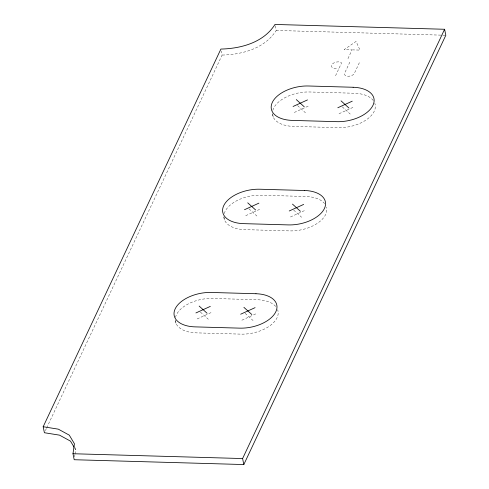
<?xml version="1.0" encoding="UTF-8"?>
<svg xmlns="http://www.w3.org/2000/svg" width="489" height="489" viewBox="0 0 489 489"><rect width="100%" height="100%" fill="white"/><g stroke="black" fill="none" stroke-linecap="round" stroke-linejoin="round"><path stroke-width="0.37" stroke-dasharray="2.44 1.83" d="M74.615 456.879L74.927 454.746M75.031 454.03L75.654 449.764L75.251 447.765M45.373 430.656L46.345 428.584M46.669 427.893L222.11 55.061L221.297 51.064M335.558 75.722L341.279 63.57A2.769 1.546 -11.5 0 0 339.415 61.883L338.596 61.858A5.691 3.185 -11.5 0 0 331.64 65.025A5.691 3.185 -11.5 0 0 335.472 68.491L338.357 68.576M347.96 58.637L352.086 49.872L344.164 49.646L356.059 41.431L360.008 50.098L352.648 49.89M349.806 62.176L344.659 73.118A5.104 2.855 -11.5 0 0 348.101 76.229A5.104 2.855 -11.5 0 0 354.336 73.393L359.482 62.451M275.258 25.783L276.206 30.446C264.867 48.49 242.275 54.609 222.11 55.061M294.292 112.47L308.712 105.905M339.036 113.741L353.461 107.177M245.71 215.704L260.136 209.139M290.46 216.975L304.885 210.411M197.134 318.938L211.56 312.373M241.878 320.216L256.303 313.651M276.206 30.446L442.019 35.159M442.783 35.177L445.827 35.263M342.276 106.859L350.222 114.059M297.526 105.587L305.478 112.788M293.693 210.093L301.646 217.293M248.95 208.821L256.896 216.022M245.117 313.333L253.064 320.533M200.374 312.055L208.32 319.256M74.554 447.912L75.654 449.764M272.691 114.438L273.235 117.103M223.98 217.006L224.653 220.337M175.533 320.906L176.077 323.571M272.397 113.601A29.523 16.516 -11.5 0 0 293.406 126.394L338.15 127.666A29.523 16.516 -11.5 0 0 374.794 103.216M272.807 110.325A29.523 16.516 -11.5 0 1 309.598 91.981L354.348 93.252A29.523 16.516 -11.5 0 1 373.559 100.887M223.815 216.835A29.523 16.516 -11.5 0 0 244.83 229.628L289.574 230.9A29.523 16.516 -11.5 0 0 326.438 207.14M224.225 213.559A29.523 16.516 -11.5 0 1 261.022 195.215L305.766 196.492A29.523 16.516 -11.5 0 1 324.58 203.589M175.239 320.069A29.523 16.516 -11.5 0 0 196.248 332.862L240.998 334.134A29.523 16.516 -11.5 0 0 277.636 309.684M175.484 317.44A29.523 16.516 -11.5 0 1 212.44 298.455L257.19 299.726A29.523 16.516 -11.5 0 1 276.401 307.355"/><path stroke-width="0.73" d="M72.983 453.737L74.432 443.767L69.279 435.137L58.307 429.153L43.173 426.732L220.894 49.065C241.053 48.613 263.65 42.494 274.989 24.45L444.605 29.273L445.827 35.263L243.822 464.55L74.2 459.727L72.983 453.737L242.599 458.554L444.605 29.273M293.07 106.48L307.495 99.915M337.813 107.751L352.239 101.186M244.488 209.714L258.913 203.149M289.237 210.985L303.663 204.42M195.912 312.948L210.337 306.383M240.655 314.219L255.081 307.654M341.053 100.868L348.999 108.069M296.31 99.597L304.256 106.798M292.477 204.102L300.423 211.303M247.727 202.831L255.68 210.032M243.895 307.337L251.847 314.537M199.151 306.065L207.098 313.266M74.181 447.294L70.502 441.127L59.524 435.149L44.395 432.728L43.173 426.732M242.599 458.554L243.822 464.55M353.125 87.262L308.376 85.991A29.523 16.516 -11.5 0 0 272.318 102.403A29.523 16.516 -11.5 0 0 292.184 120.398L336.933 121.675A29.523 16.516 -11.5 0 0 372.997 105.263A29.523 16.516 -11.5 0 0 353.125 87.262M304.543 190.496L259.8 189.225A29.523 16.516 -11.5 0 0 223.736 205.637A29.523 16.516 -11.5 0 0 243.608 223.638L288.351 224.909A29.523 16.516 -11.5 0 0 324.415 208.497A29.523 16.516 -11.5 0 0 304.543 190.496M255.967 293.73L211.224 292.459A29.523 16.516 -11.5 0 0 175.16 308.871A29.523 16.516 -11.5 0 0 195.025 326.872L239.775 328.143A29.523 16.516 -11.5 0 0 275.839 311.731A29.523 16.516 -11.5 0 0 255.967 293.73"/></g></svg>
